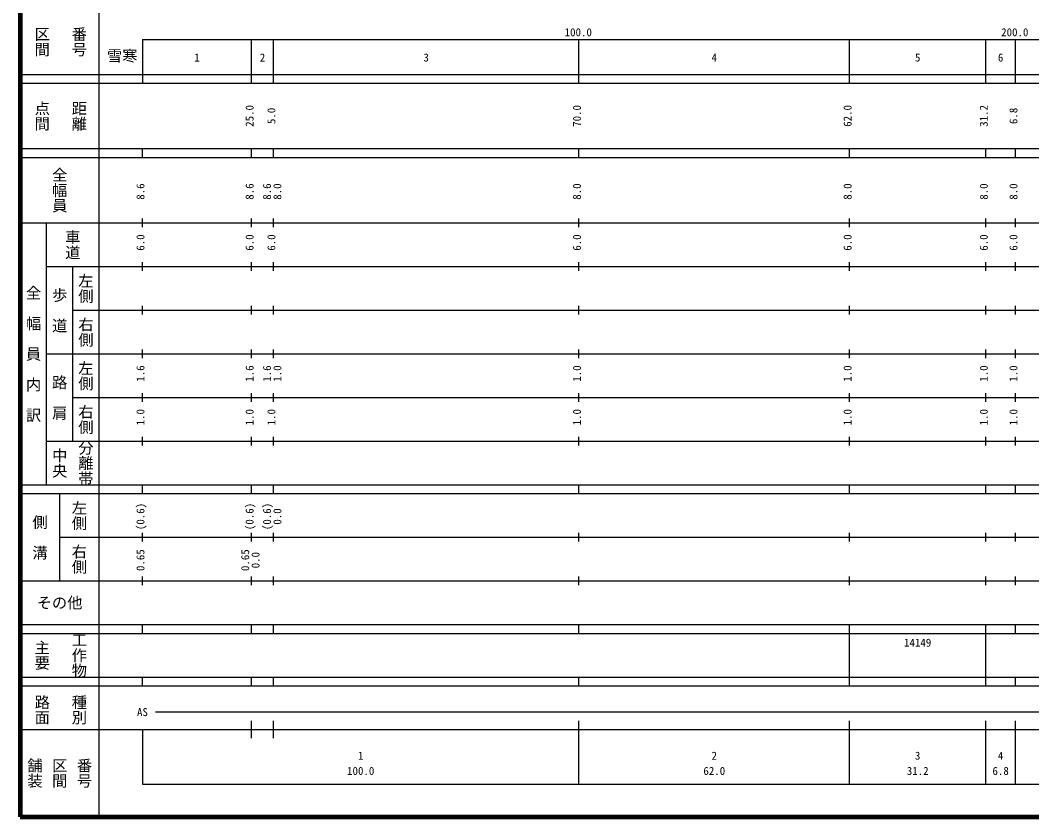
# Model space of a CAD drawing. Units: millimetres on the paper, enlarged 1000 times. Extents: x 40000 to 680000, y 20000 to 380000.
# Drawn here: x 40000 to 271735, y 20000 to 202409 of the extents above; entities that cross this region are included whole.
import ezdxf
from ezdxf.enums import TextEntityAlignment as Align

# ---------------------------------------------------------------- set-up
doc = ezdxf.new("R2010")
doc.units = ezdxf.units.MM
doc.header["$LTSCALE"] = 1000
doc.layers.add('M-TTL', color=2, linetype='Continuous', lineweight=140)
doc.layers.add('M-TTL-BAND', color=7, linetype='Continuous', lineweight=25)
doc.layers.add('M-TTL-TXT', color=7, linetype='Continuous')
doc.styles.add('@ＭＳ ゴシック', font='')
doc.styles.add('ＭＳ ゴシック', font='')
doc.styles.get('@ＭＳ ゴシック').set_extended_font_data('@MS Gothic')
doc.styles.get('ＭＳ ゴシック').set_extended_font_data('MS Gothic')

msp = doc.modelspace()

# ---------------------------------------------------------------- linework, layer by layer
at = {"layer": 'M-TTL'}
for p, q in [((40000, 380000), (40000, 20000)), ((40000, 20000), (680000, 20000))]:
    msp.add_line(p, q, dxfattribs=at)
at = {"layer": 'M-TTL-BAND'}
for p, q in [((58000, 370000), (58000, 20000)), ((68000, 198000), (579000, 198000)), ((68000, 198000), (68000, 188000)), ((93000, 188000), (93000, 198000)), ((98000, 188000), (98000, 198000)), ((168000, 188000), (168000, 198000)), ((230000, 188000), (230000, 198000)), ((261200, 188000), (261200, 198000)), ((268000, 188000), (268000, 198000)), ((40000, 190000), (579000, 190000)), ((40000, 188000), (579000, 188000)), ((40000, 173000), (579000, 173000)), ((68000, 171000), (68000, 173000)), ((93000, 171000), (93000, 173000)), ((98000, 171000), (98000, 173000)), ((168000, 171000), (168000, 173000)), ((230000, 171000), (230000, 173000)), ((261200, 171000), (261200, 173000)), ((268000, 171000), (268000, 173000)), ((40000, 171000), (579000, 171000)), ((40000, 156000), (579000, 156000)), ((46000, 96000), (46000, 156000)), ((68000, 155000), (68000, 157000)), ((93000, 155000), (93000, 157000)), ((98000, 155000), (98000, 157000)), ((168000, 155000), (168000, 157000)), ((230000, 155000), (230000, 157000)), ((261200, 155000), (261200, 157000)), ((268000, 155000), (268000, 157000)), ((46000, 146000), (579000, 146000)), ((52000, 146000), (52000, 106000)), ((68000, 145000), (68000, 147000)), ((93000, 145000), (93000, 147000)), ((98000, 145000), (98000, 147000)), ((168000, 145000), (168000, 147000)), ((230000, 145000), (230000, 147000)), ((261200, 145000), (261200, 147000)), ((268000, 145000), (268000, 147000)), ((68000, 135000), (68000, 137000)), ((93000, 135000), (93000, 137000)), ((98000, 135000), (98000, 137000)), ((168000, 135000), (168000, 137000)), ((230000, 135000), (230000, 137000)), ((261200, 135000), (261200, 137000)), ((268000, 135000), (268000, 137000)), ((52000, 136000), (579000, 136000)), ((46000, 126000), (579000, 126000)), ((68000, 125000), (68000, 127000)), ((93000, 125000), (93000, 127000)), ((98000, 125000), (98000, 127000)), ((168000, 125000), (168000, 127000)), ((230000, 125000), (230000, 127000)), ((261200, 125000), (261200, 127000)), ((268000, 125000), (268000, 127000)), ((52000, 116000), (579000, 116000)), ((68000, 115000), (68000, 117000)), ((93000, 115000), (93000, 117000)), ((98000, 115000), (98000, 117000)), ((168000, 115000), (168000, 117000)), ((230000, 115000), (230000, 117000)), ((261200, 115000), (261200, 117000)), ((268000, 115000), (268000, 117000)), ((68000, 105000), (68000, 107000)), ((93000, 105000), (93000, 107000)), ((98000, 105000), (98000, 107000)), ((168000, 105000), (168000, 107000)), ((230000, 105000), (230000, 107000)), ((261200, 105000), (261200, 107000)), ((268000, 105000), (268000, 107000)), ((46000, 106000), (579000, 106000)), ((40000, 96000), (579000, 96000)), ((68000, 94000), (68000, 96000)), ((93000, 94000), (93000, 96000)), ((98000, 94000), (98000, 96000)), ((168000, 94000), (168000, 96000)), ((230000, 94000), (230000, 96000)), ((261200, 94000), (261200, 96000)), ((268000, 94000), (268000, 96000)), ((40000, 94000), (579000, 94000)), ((49000, 94000), (49000, 74000)), ((49000, 84000), (579000, 84000)), ((68000, 83000), (68000, 85000)), ((93000, 83000), (93000, 85000)), ((98000, 83000), (98000, 85000)), ((168000, 83000), (168000, 85000)), ((230000, 83000), (230000, 85000)), ((261200, 83000), (261200, 85000)), ((268000, 83000), (268000, 85000)), ((68000, 73000), (68000, 75000)), ((93000, 73000), (93000, 75000)), ((98000, 73000), (98000, 75000)), ((168000, 73000), (168000, 75000)), ((230000, 73000), (230000, 75000)), ((261200, 73000), (261200, 75000)), ((268000, 73000), (268000, 75000)), ((40000, 74000), (579000, 74000)), ((40000, 64000), (579000, 64000)), ((68000, 62000), (68000, 64000)), ((93000, 62000), (93000, 64000)), ((98000, 62000), (98000, 64000)), ((168000, 62000), (168000, 64000)), ((230000, 62000), (230000, 64000)), ((261200, 62000), (261200, 64000)), ((268000, 62000), (268000, 64000)), ((40000, 62000), (579000, 62000)), ((230000, 52000), (230000, 62000)), ((261200, 52000), (261200, 62000)), ((40000, 52000), (579000, 52000)), ((68000, 50000), (68000, 52000)), ((93000, 50000), (93000, 52000)), ((98000, 50000), (98000, 52000)), ((168000, 50000), (168000, 52000)), ((230000, 50000), (230000, 52000)), ((261200, 50000), (261200, 52000)), ((268000, 50000), (268000, 52000)), ((40000, 50000), (579000, 50000)), ((71000, 44000), (565000, 44000)), ((93000, 38000), (93000, 42000)), ((98000, 38000), (98000, 42000)), ((168000, 27500), (168000, 42000)), ((230000, 27500), (230000, 42000)), ((261200, 27500), (261200, 42000)), ((268000, 27500), (268000, 42000)), ((40000, 40000), (579000, 40000)), ((68000, 40000), (68000, 27500)), ((68000, 27500), (579000, 27500))]:
    msp.add_line(p, q, dxfattribs=at)

# ---------------------------------------------------------------- texts
at = {"layer": 'M-TTL-BAND', "style": '@ＭＳ ゴシック'}
for s, p in [('区間', (45000, 197500)), ('番号', (53500, 197500)), ('点間', (45000, 180500)), ('距離', (53500, 180500)), ('全幅員', (49000, 163500)), ('車道', (52000, 151000)), ('左側', (55000, 141000)), ('全\u3000幅\u3000員\u3000内\u3000訳', (43000, 126000)), ('歩\u3000道', (49000, 136000)), ('右側', (55000, 131000)), ('左側', (55000, 121000)), ('路\u3000肩', (49000, 116000)), ('右側', (55000, 111000)), ('中央', (49000, 101000)), ('分離帯', (55000, 101000)), ('左側', (53500, 89000)), ('側\u3000溝', (44500, 84000)), ('右側', (53500, 79000)), ('主要', (45000, 57000)), ('工作物', (53500, 57000)), ('路面', (45000, 44500)), ('種別', (53500, 44500)), ('舗装', (43333, 30000)), ('区間', (49000, 30000)), ('番号', (54667, 30000))]:
    msp.add_text(s, height=2566, rotation=270, dxfattribs=at).set_placement(p, align=Align.MIDDLE_CENTER)
at = {"layer": 'M-TTL-BAND', "style": 'ＭＳ ゴシック'}
for s, p in [('100.0', (167844, 198195)), ('200.0', (267844, 198195)), ('1', (80500, 192405)), ('2', (95500, 192405)), ('3', (133000, 192405)), ('4', (199000, 192405)), ('5', (245600, 192405)), ('6', (264600, 192405)), ('AS', (68000, 42500)), ('1', (118000, 32523)), ('2', (199000, 32523)), ('3', (245600, 32523)), ('4', (264600, 32523)), ('100.0', (118000, 29033)), ('62.0', (199000, 29033)), ('31.2', (245600, 29033)), ('6.8', (264600, 29033))]:
    msp.add_text(s, height=1833, dxfattribs=at).set_placement(p, align=Align.BOTTOM_CENTER)
for s, p in [('25.0', (94000, 180500)), ('5.0', (99000, 180500)), ('70.0', (169000, 180500)), ('62.0', (231000, 180500)), ('31.2', (262200, 180500)), ('6.8', (269000, 180500)), ('8.6', (69000, 163174)), ('8.6', (94000, 163174)), ('8.6', (98000, 163174)), ('8.0', (100370, 163174)), ('8.0', (169000, 163174)), ('8.0', (231000, 163174)), ('8.0', (262200, 163174)), ('8.0', (269000, 163174)), ('6.0', (69000, 151500)), ('6.0', (94000, 151500)), ('6.0', (99000, 151500)), ('6.0', (169000, 151500)), ('6.0', (231000, 151500)), ('6.0', (262200, 151500)), ('6.0', (269000, 151500)), ('1.6', (69000, 121500)), ('1.6', (94000, 121500)), ('1.6', (98000, 121500)), ('1.0', (100370, 121500)), ('1.0', (169000, 121500)), ('1.0', (231000, 121500)), ('1.0', (262200, 121500)), ('1.0', (269000, 121500)), ('1.0', (69000, 111500)), ('1.0', (94000, 111500)), ('1.0', (99000, 111500)), ('1.0', (169000, 111500)), ('1.0', (231000, 111500)), ('1.0', (262200, 111500)), ('1.0', (269000, 111500)), ('(0.6)', (69000, 88764)), ('(0.6)', (94000, 88764)), ('(0.6)', (98000, 88764)), ('0.0', (100370, 88764)), ('0.65', (69000, 78764)), ('0.65', (93000, 78764)), ('0.0', (95370, 78764))]:
    msp.add_text(s, height=1833, rotation=90, dxfattribs=at).set_placement(p, align=Align.BOTTOM_CENTER)
msp.add_text('その他', height=2566, dxfattribs=at).set_placement((49000, 69000), align=Align.MIDDLE_CENTER)
msp.add_text('14149', height=1833, dxfattribs=at).set_placement((242475, 58405), align=Align.BOTTOM_LEFT)
at = {"layer": 'M-TTL-TXT', "style": 'ＭＳ ゴシック'}
msp.add_text('雪寒', height=2566, dxfattribs=at).set_placement((63373, 194256), align=Align.MIDDLE_CENTER)

doc.saveas('drawing.dxf')
